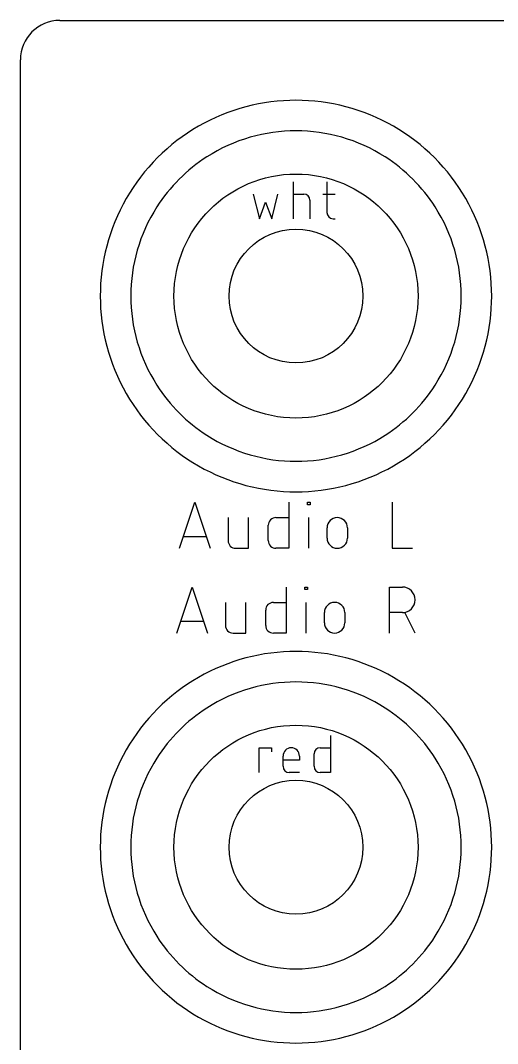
# Model space of a CAD drawing. Extents: x 0 to 54.8, y 0 to 60.5.
# Drawn here: x 0 to 12.12, y 13.01 to 39 of the extents above; entities that cross this region are included whole.
import ezdxf

# ---------------------------------------------------------------- set-up
doc = ezdxf.new("R2010")
doc.units = 0
for name, color, linetype in [('20', 30, 'CONTINUOUS'), ('21', 253, 'CONTINUOUS'), ('51', 253, 'CONTINUOUS')]:
    doc.layers.add(name, color=color, linetype=linetype)

msp = doc.modelspace()

# ---------------------------------------------------------------- linework, layer by layer
at = {"layer": '20'}
for p, q in [((1, 39), (28, 39)), ((0, 1), (0, 38))]:
    msp.add_line(p, q, dxfattribs=at)
msp.add_arc((1, 38), 1, 90, 180, dxfattribs=at)
at = {"layer": '21'}
for p, q in [((6.9347, 33.9631), (6.9347, 34.9029)), ((7.7852, 34.9029), (7.7852, 34.1197)), ((5.9159, 34.5896), (6.0725, 33.9631)), ((6.3858, 33.9631), (6.5424, 34.5896)), ((6.9347, 34.5896), (7.1958, 34.5896)), ((7.6808, 34.5896), (7.9941, 34.5896)), ((6.0725, 33.9631), (6.2292, 34.3808)), ((6.2292, 34.3808), (6.3858, 33.9631)), ((7.3524, 34.433), (7.3524, 33.9631)), ((7.9419, 33.9631), (7.9941, 33.9631)), ((4.0398, 25.5921), (4.4292, 26.7605)), ((4.4292, 26.7605), (4.8187, 25.5921)), ((6.8166, 26.7605), (6.8166, 25.5921)), ((7.2924, 26.6955), (7.2924, 26.7605)), ((7.2924, 26.7605), (7.3573, 26.7605)), ((7.3573, 26.6955), (7.2924, 26.6955)), ((7.3573, 26.7605), (7.3573, 26.6955)), ((9.4409, 26.7605), (9.4409, 25.5921)), ((5.2745, 26.371), (5.2745, 25.7868)), ((5.7938, 25.5921), (5.7938, 26.371)), ((6.492, 26.371), (6.8166, 26.371)), ((7.3248, 25.5921), (7.3248, 26.371)), ((6.2973, 25.7868), (6.2973, 26.1762)), ((7.7891, 25.8517), (7.7891, 26.1113)), ((8.3084, 26.1113), (8.3084, 25.8517)), ((4.7213, 25.8842), (4.1371, 25.8842)), ((5.4692, 25.5921), (5.7938, 25.5921)), ((6.8166, 25.5921), (6.492, 25.5921)), ((9.4409, 25.5921), (9.9602, 25.5921)), ((3.9723, 23.4396), (4.3618, 24.608)), ((4.3618, 24.608), (4.7512, 23.4396)), ((6.7491, 24.608), (6.7491, 23.4396)), ((7.2249, 24.543), (7.2249, 24.608)), ((7.2249, 24.608), (7.2898, 24.608)), ((7.2898, 24.543), (7.2249, 24.543)), ((7.2898, 24.608), (7.2898, 24.543)), ((9.3786, 23.4396), (9.3786, 24.608)), ((9.3786, 24.608), (9.7031, 24.608)), ((5.207, 24.2185), (5.207, 23.6343)), ((5.7263, 23.4396), (5.7263, 24.2185)), ((6.4246, 24.2185), (6.7491, 24.2185)), ((7.2574, 23.4396), (7.2574, 24.2185)), ((6.2298, 23.6343), (6.2298, 24.0237)), ((7.7216, 23.6992), (7.7216, 23.9588)), ((8.2409, 23.9588), (8.2409, 23.6992)), ((9.7031, 23.9588), (9.3786, 23.9588)), ((10.0277, 23.4396), (9.768, 23.9588)), ((4.6539, 23.7317), (4.0697, 23.7317)), ((5.4018, 23.4396), (5.7263, 23.4396)), ((6.7491, 23.4396), (6.4246, 23.4396)), ((7.8763, 20.8379), (7.8763, 19.8981)), ((6.0662, 19.8981), (6.0662, 20.5246)), ((6.0662, 20.5246), (6.3795, 20.5246)), ((6.3795, 20.5246), (6.3795, 20.4202)), ((6.6707, 20.0547), (6.6707, 20.3158)), ((7.0884, 20.3158), (7.0884, 20.2114)), ((7.4586, 20.0547), (7.4586, 20.368)), ((7.6152, 20.5246), (7.8763, 20.5246)), ((7.0884, 20.2114), (6.6707, 20.2114)), ((7.0884, 19.8981), (6.8273, 19.8981)), ((7.8763, 19.8981), (7.6152, 19.8981))]:
    msp.add_line(p, q, dxfattribs=at)
for centre, radius in [((7, 32), 3.1), ((7, 32), 1.7), ((7, 18), 3.1), ((7, 18), 1.7)]:
    msp.add_circle(centre, radius, dxfattribs=at)
for centre, radius, start, end in [((7, 32), 4.9729, 60.1541, 119.8459), ((7, 32), 4.1976, 57.3808, 122.6192), ((7.1958, 34.433), 0.1566, 0.0011, 90), ((7, 32), 4.9729, 150.1541, 209.8459), ((7, 32), 4.9729, 330.1541, 29.8459), ((7, 32), 4.1976, 147.3808, 212.6192), ((7.9419, 34.1197), 0.1566, 180, 270), ((7, 32), 4.1976, 327.3808, 32.6192), ((7, 32), 4.1976, 237.3808, 302.6192), ((7, 32), 4.9729, 240.1541, 299.8459), ((6.492, 26.1762), 0.1947, 90, 180), ((8.0487, 26.1113), 0.2596, 0, 180), ((5.4692, 25.7868), 0.1947, 180, 270), ((6.492, 25.7868), 0.1947, 180, 270), ((8.0487, 25.8517), 0.2596, 180, 0), ((9.7031, 24.2834), 0.3246, 270, 90), ((6.4246, 24.0237), 0.1947, 90, 180), ((7.9813, 23.9588), 0.2596, 0, 180), ((7.9813, 23.6992), 0.2596, 180, 0), ((5.4018, 23.6343), 0.1947, 180, 270), ((6.4246, 23.6343), 0.1947, 180, 270), ((7, 18), 4.9729, 60.1541, 119.8459), ((7, 18), 4.1976, 57.3808, 122.6192), ((7, 18), 4.9729, 150.1541, 209.8459), ((6.8795, 20.3158), 0.2088, 0, 180), ((7.6152, 20.368), 0.1566, 90, 180), ((7, 18), 4.9729, 330.1541, 29.8459), ((7, 18), 4.1976, 147.3808, 212.6192), ((6.8273, 20.0547), 0.1566, 180, 270), ((7.6152, 20.0547), 0.1566, 180, 270), ((7, 18), 4.1976, 327.3808, 32.6192), ((7, 18), 4.1976, 237.3808, 302.6192), ((7, 18), 4.9729, 240.1541, 299.8459)]:
    msp.add_arc(centre, radius, start, end, dxfattribs=at)
at = {"layer": '51'}
for centre, radius, start, end in [((7, 32), 4.9729, 119.8459, 150.1541), ((7, 32), 4.9729, 29.8459, 60.1541), ((7, 32), 4.1976, 122.6192, 147.3808), ((7, 32), 4.1976, 32.6192, 57.3808), ((7, 32), 4.1976, 212.6192, 237.3808), ((7, 32), 4.1976, 302.6192, 327.3808), ((7, 32), 4.9729, 209.8459, 240.1541), ((7, 32), 4.9729, 299.8459, 330.1541), ((7, 18), 4.9729, 119.8459, 150.1541), ((7, 18), 4.9729, 29.8459, 60.1541), ((7, 18), 4.1976, 122.6192, 147.3808), ((7, 18), 4.1976, 32.6192, 57.3808), ((7, 18), 4.1976, 212.6192, 237.3808), ((7, 18), 4.1976, 302.6192, 327.3808), ((7, 18), 4.9729, 209.8459, 240.1541), ((7, 18), 4.9729, 299.8459, 330.1541)]:
    msp.add_arc(centre, radius, start, end, dxfattribs=at)

doc.saveas('drawing.dxf')
